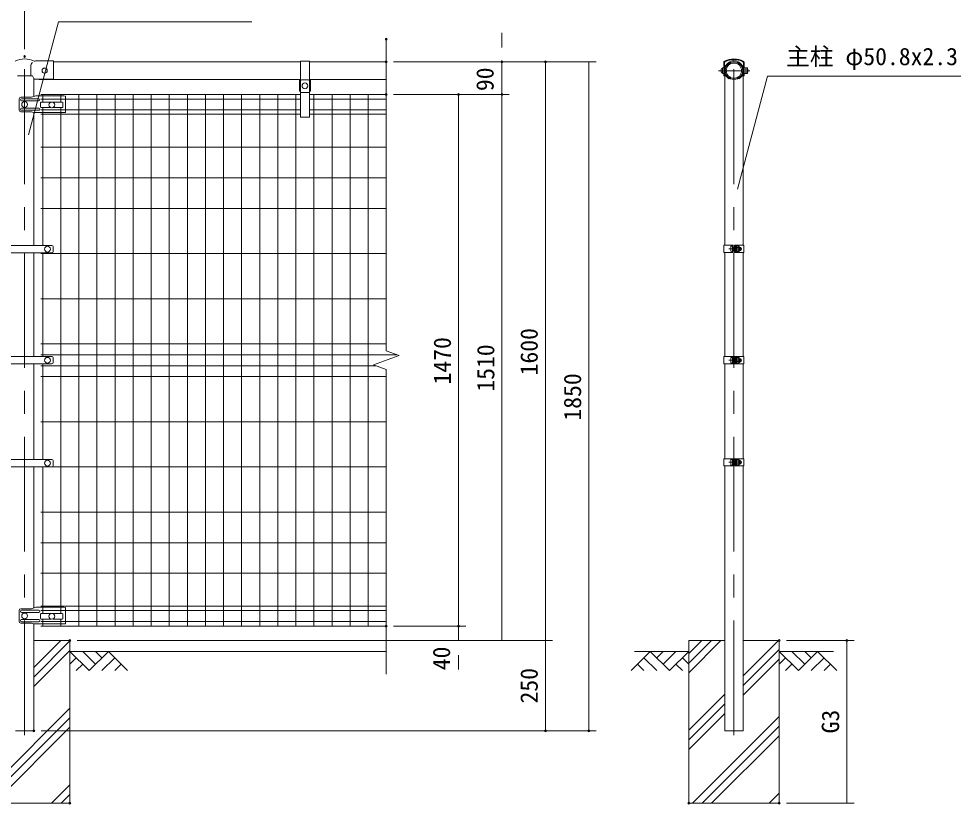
# Model space of a CAD drawing. Units: millimetres at full size. Extents: x -4200 to 4200, y -2970 to 2970.
# Drawn here: x -1901 to 697, y -392 to 1779 of the extents above; entities that cross this region are included whole.
import ezdxf
from ezdxf.enums import TextEntityAlignment as Align

# ---------------------------------------------------------------- set-up
doc = ezdxf.new("R2010")
doc.units = ezdxf.units.MM
doc.header["$LTSCALE"] = 10
doc.header["$PDMODE"] = 32
doc.header["$PDSIZE"] = 5
doc.linetypes.add('USER1', pattern=[50.8, 31.75, -6.35, 6.35, -6.35])
for name, color, linetype, lineweight in [('0-1_D-DCR-HCH', 7, 'Continuous', 13), ('0-2_D-STR4', 7, 'Continuous', 18), ('0-3_D-STR-DIM', 7, 'Continuous', 13), ('0-5_Defpoints', 253, 'Continuous', 18), ('0-6_D-STR1', 1, 'Continuous', 18), ('0-7_D-BMK', 2, 'USER1', 13), ('0-8_D-STR2', 7, 'Continuous', 13), ('0-9_D-STR3', 3, 'Continuous', 13), ('0-A_D-BGD', 7, 'Continuous', 18), ('0-B_D-STR-TXT', 7, 'Continuous', 13)]:
    doc.layers.add(name, color=color, linetype=linetype, lineweight=lineweight)
doc.styles.add('ＭＳ ゴシック', font='')
doc.styles.get('ＭＳ ゴシック').set_extended_font_data('MS Gothic')

msp = doc.modelspace()

# ---------------------------------------------------------------- linework, layer by layer
at = {"layer": '0-1_D-DCR-HCH'}
for p, q in [((-1859.57, -14.33), (-1785.24, 60)), ((-1859.57, -40.85), (-1759.97, 58.75)), ((-48.47, -29.05), (40.58, 60)), ((-48.47, -2.54), (14.06, 60)), ((-48.47, 23.98), (-12.45, 60)), ((101.93, -37.75), (199.68, 60)), ((-1859.57, -67.36), (-1759.97, 32.24)), ((-1706.76, -23.21), (-1759.97, 30)), ((-1689.03, -5.47), (-1724.5, 30)), ((-1653.55, 30), (-1706.76, -23.21)), ((-1671.2, 12.17), (-1689.03, 30)), ((-1653.55, 30), (-1600.34, -23.21)), ((-154.9, 30), (-208.11, -23.21)), ((-154.9, 30), (-101.68, -23.21)), ((-137.16, 12.26), (-119.42, 30)), ((-119.42, -5.47), (-83.95, 30)), ((-101.68, -23.21), (-48.47, 30)), ((101.93, -64.27), (201.53, 35.33)), ((254.74, -23.21), (201.53, 30)), ((272.48, -5.47), (237, 30)), ((307.95, 30), (254.74, -23.21)), ((290.31, 12.17), (272.48, 30)), ((307.95, 30), (361.16, -23.21)), ((-1742.24, 12.26), (-1759.97, -5.39)), ((-1635.81, 12.26), (-1671.45, -23.21)), ((-172.63, 12.26), (-137, -23.21)), ((-66.21, 12.26), (-48.47, -5.39)), ((101.93, -90.79), (201.53, 8.81)), ((219.27, 12.26), (201.53, -5.39)), ((325.69, 12.26), (290.05, -23.21)), ((-1724.5, -5.47), (-1742.32, -23.21)), ((-1618.08, -5.47), (-1635.89, -23.21)), ((-190.37, -5.47), (-172.55, -23.21)), ((-83.95, -5.47), (-66.13, -23.21)), ((237, -5.47), (219.18, -23.21)), ((343.43, -5.47), (325.61, -23.21)), ((-48.47, -188.15), (51.13, -88.55)), ((-2009.97, -376.86), (-1759.97, -126.86)), ((-48.47, -214.67), (51.13, -115.07)), ((-1996.6, -390), (-1759.97, -153.38)), ((-48.47, -241.19), (51.13, -141.59)), ((-38.19, -390), (201.53, -150.28)), ((-1970.08, -390), (-1759.97, -179.9)), ((-11.67, -390), (201.53, -176.8)), ((14.85, -390), (201.53, -203.32)), ((-1810.98, -390), (-1759.97, -338.99)), ((173.94, -390), (201.53, -362.42)), ((-1784.46, -390), (-1759.97, -365.51)), ((200.46, -390), (201.53, -388.93))]:
    msp.add_line(p, q, dxfattribs=at)
at = {"layer": '0-2_D-STR4'}
for p, q in [((-1759.97, 60), (-1859.57, 60)), ((-1759.97, 60), (-1759.97, -390)), ((-48.47, 60), (-48.47, -390)), ((51.13, 60), (-48.47, 60)), ((201.53, 60), (101.93, 60)), ((201.53, 60), (201.53, -390)), ((-1759.97, -390), (-2009.97, -390)), ((201.53, -390), (-48.47, -390))]:
    msp.add_line(p, q, dxfattribs=at)
at = {"layer": '0-3_D-STR-DIM'}
for p, q in [((-1884.97, 1695), (-1884.97, 1995)), ((-1884.97, 1695), (-1884.97, 1995)), ((-884.97, 860.65), (-884.97, 1723)), ((-564.97, 1700), (-564.97, 1740)), ((-864.97, 1660), (-424.97, 1660)), ((-864.97, 1660), (-304.97, 1660)), ((-864.97, 1660), (-544.97, 1660)), ((-564.97, 1570), (-564.97, 1660)), ((-444.97, 60), (-444.97, 1660)), ((-324.97, 1660), (-324.97, -190)), ((-864.97, 1570), (-664.97, 1570)), ((-864.97, 1570), (-544.97, 1570)), ((-864.97, 1570), (-544.97, 1570)), ((-684.97, 100), (-684.97, 1570)), ((-564.97, 60), (-564.97, 1570)), ((-564.97, 1530), (-564.97, 1490)), ((-849.74, 847.83), (-884.97, 860.65)), ((-920.21, 822.17), (-849.74, 847.83)), ((-884.97, 809.35), (-920.21, 822.17)), ((-884.97, -33), (-884.97, 809.35)), ((-684.97, 140), (-684.97, 180)), ((-864.97, 100), (-664.97, 100)), ((-864.97, 100), (-664.97, 100)), ((-684.97, 60), (-684.97, 100)), ((-1739.97, 60), (-664.97, 60)), ((-1739.97, 60), (-544.97, 60)), ((-1739.97, 60), (-424.97, 60)), ((-1739.97, 60), (-424.97, 60)), ((-444.97, 60), (-444.97, -190)), ((221.53, 60), (408.51, 60)), ((388.51, -390), (388.51, 60)), ((-684.97, 20), (-684.97, -20)), ((-1839.57, -190), (-424.97, -190)), ((-1839.57, -190), (-304.97, -190)), ((221.53, -390), (408.51, -390))]:
    msp.add_line(p, q, dxfattribs=at)
at = {"layer": '0-5_Defpoints'}
for p in [(-884.97, 1723), (-1884.97, 1675), (-884.97, 1660), (-564.97, 1660), (-444.97, 1660), (-884.97, 1570), (-884.97, 1570), (-684.97, 1570), (-564.97, 1570), (-884.97, 100), (-684.97, 100), (-1759.97, 60), (201.53, 60), (388.51, 60), (-1859.57, -190), (-444.97, -190), (-324.97, -190), (-1759.97, -390), (-48.47, -390), (201.53, -390), (201.53, -390)]:
    msp.add_point(p, dxfattribs=at)
at = {"layer": '0-6_D-STR1'}
for p, q in [((-1122.47, 1660), (-1804.97, 1660)), ((-884.97, 1660), (-1097.47, 1660)), ((-1859.57, 1564.09), (-1859.57, 1614.6)), ((-1844.97, 1611.4), (-1844.97, 1612.4)), ((-1122.47, 1611.4), (-1844.97, 1611.4)), ((-884.97, 1611.4), (-1097.47, 1611.4)), ((51.13, 1621.4), (51.13, 1152.75)), ((101.93, 1152.75), (101.93, 1621.4)), ((-1859.57, 1152.25), (-1859.57, 1520.18)), ((-1859.57, 845), (-1859.57, 1132.25)), ((51.13, 1132.75), (51.13, 845)), ((101.93, 845), (101.93, 1132.75)), ((-1859.57, 560.48), (-1859.57, 825)), ((51.13, 825), (51.13, 562.75)), ((101.93, 562.75), (101.93, 825)), ((-1859.57, 150.09), (-1859.57, 540.48)), ((51.13, 542.75), (51.13, -190)), ((101.93, -190), (101.93, 542.75)), ((51.13, -190), (101.93, -190))]:
    msp.add_line(p, q, dxfattribs=at)
msp.add_lwpolyline([(-1910.37, -190), (-1859.57, -190), (-1859.57, 106.18)], dxfattribs=at)
for radius in [24.3, 21.1]:
    msp.add_circle((76.53, 1635.7), radius, dxfattribs=at)
at = {"layer": '0-7_D-BMK'}
for p, q in [((-1884.97, -202), (-1884.97, 1675)), ((76.53, -202), (76.53, 1675)), ((33.61, 1635.51), (120.5, 1635.51)), ((62.11, 1142.75), (97.85, 1142.75)), ((62.11, 835), (97.85, 835)), ((62.11, 552.75), (97.85, 552.75))]:
    msp.add_line(p, q, dxfattribs=at)
at = {"layer": '0-8_D-STR2'}
for p, q in [((-1839.97, 1570), (-1122.47, 1570)), ((-1834.97, 1548.48), (-1834.97, 1570)), ((-1784.97, 1548.48), (-1784.97, 1570)), ((-1734.97, 100), (-1734.97, 1570)), ((-1684.97, 100), (-1684.97, 1570)), ((-1634.97, 100), (-1634.97, 1570)), ((-1584.97, 100), (-1584.97, 1570)), ((-1534.97, 100), (-1534.97, 1570)), ((-1484.97, 100), (-1484.97, 1570)), ((-1434.97, 100), (-1434.97, 1570)), ((-1384.97, 100), (-1384.97, 1570)), ((-1334.97, 100), (-1334.97, 1570)), ((-1284.97, 100), (-1284.97, 1570)), ((-1234.97, 100), (-1234.97, 1570)), ((-1184.97, 100), (-1184.97, 1570)), ((-1134.97, 100), (-1134.97, 1570)), ((-1097.47, 1570), (-884.97, 1570)), ((-1084.97, 100), (-1084.97, 1570)), ((-1034.97, 100), (-1034.97, 1570)), ((-984.97, 100), (-984.97, 1570)), ((-934.97, 100), (-934.97, 1570)), ((-1839.97, 1556.9), (-1122.47, 1556.9)), ((-1834.97, 1152.25), (-1834.97, 1533.48)), ((-1784.97, 134.48), (-1784.97, 1533.48)), ((-1097.47, 1556.9), (-884.97, 1556.9)), ((-1839.97, 1527.1), (-1122.47, 1527.1)), ((-1839.97, 1515.24), (-1122.47, 1515.24)), ((-1097.47, 1527.1), (-884.97, 1527.1)), ((-1097.47, 1515.24), (-884.97, 1515.24)), ((-1839.97, 1424), (-884.97, 1424)), ((-1839.97, 1339.5), (-884.97, 1339.5)), ((-1839.97, 1255), (-884.97, 1255)), ((-1839.97, 1130), (-884.97, 1130)), ((-1834.97, 845), (-1834.97, 1132.25)), ((-1839.97, 1005), (-884.97, 1005)), ((-1839.97, 880), (-884.97, 880)), ((-1839.97, 850), (-855.71, 850)), ((-1839.97, 820), (-914.24, 820)), ((-1834.97, 560.48), (-1834.97, 825)), ((-1839.97, 790), (-884.97, 790)), ((-1839.97, 665), (-884.97, 665)), ((-1839.97, 540), (-884.97, 540)), ((-1834.97, 134.48), (-1834.97, 540.48)), ((-1839.97, 415), (-884.97, 415)), ((-1839.97, 330.5), (-884.97, 330.5)), ((-1839.97, 246), (-884.97, 246)), ((-1839.97, 154.76), (-884.97, 154.76)), ((-1839.97, 142.9), (-884.97, 142.9)), ((-1839.97, 113.1), (-884.97, 113.1)), ((-1834.97, 100), (-1834.97, 119.48)), ((-1784.97, 100), (-1784.97, 119.48)), ((-1839.97, 100), (-884.97, 100))]:
    msp.add_line(p, q, dxfattribs=at)
at = {"layer": '0-9_D-STR3'}
for p, q in [((-1804.97, 1663), (-1852.97, 1663)), ((-1804.97, 1612.4), (-1804.97, 1663)), ((-1867.97, 1621.4), (-1867.97, 1647.4)), ((-1097.47, 1662.3), (-1122.47, 1662.3)), ((-1122.47, 1662.3), (-1122.47, 1609.3)), ((-1097.47, 1662.3), (-1097.47, 1609.3)), ((40.93, 1632.01), (40.93, 1639.39)), ((44.63, 1643.8), (49.93, 1643.8)), ((44.63, 1627.6), (44.63, 1643.8)), ((44.63, 1639.75), (49.93, 1639.75)), ((48.23, 1643.8), (48.23, 1658.37)), ((49.93, 1643.8), (49.93, 1627.6)), ((50.53, 1642.05), (50.53, 1658.37)), ((102.53, 1642.05), (102.53, 1658.37)), ((113.13, 1643.8), (103.13, 1643.8)), ((103.13, 1643.8), (103.13, 1627.6)), ((113.13, 1639.75), (103.13, 1639.75)), ((104.83, 1643.8), (104.83, 1658.37)), ((114.13, 1629.47), (114.13, 1641.81)), ((114.13, 1639.02), (114.93, 1639.02)), ((-1905.12, 1621.4), (-1864.83, 1621.4)), ((-1862.15, 1619.74), (-1859.5, 1614.45)), ((-1859.5, 1614.45), (-1858.47, 1612.4)), ((-1804.97, 1612.4), (-1858.47, 1612.4)), ((44.63, 1631.65), (49.93, 1631.65)), ((44.63, 1627.6), (49.93, 1627.6)), ((48.23, 1621.4), (48.23, 1627.6)), ((48.23, 1621.4), (54.1, 1621.4)), ((50.53, 1621.4), (50.53, 1630.08)), ((63.86, 1614.96), (62.67, 1613)), ((89.19, 1614.96), (90.39, 1613)), ((104.83, 1621.4), (98.96, 1621.4)), ((102.53, 1621.4), (102.53, 1630.08)), ((113.13, 1631.65), (103.13, 1631.65)), ((113.13, 1627.6), (103.13, 1627.6)), ((104.83, 1621.4), (104.83, 1627.6)), ((114.13, 1631.93), (114.93, 1632.38)), ((-1125.27, 1609.3), (-1122.47, 1609.3)), ((-1122.97, 1609.3), (-1122.97, 1579.3)), ((-1122.97, 1609.3), (-1122.97, 1579.3)), ((-1122.47, 1606.88), (-1122.47, 1607.04)), ((-1122.47, 1507.15), (-1122.47, 1606.88)), ((-1119.47, 1610.15), (-1100.87, 1610.15)), ((-1094.67, 1609.3), (-1097.47, 1609.3)), ((-1097.47, 1606.88), (-1097.47, 1607.04)), ((-1097.47, 1507.15), (-1097.47, 1606.88)), ((-1096.97, 1609.3), (-1096.97, 1579.3)), ((-1096.97, 1609.3), (-1096.97, 1579.3)), ((-1094.67, 1609.3), (-1094.67, 1579.3)), ((-1865.62, 1562), (-1895.46, 1562)), ((-1854.06, 1566), (-1865.62, 1562)), ((-1776.97, 1566), (-1854.06, 1566)), ((-1776.97, 1566), (-1771.97, 1565)), ((-1771.97, 1565), (-1771.97, 1521.18)), ((-1122.47, 1575.15), (-1097.47, 1575.15)), ((-1097.47, 1579.3), (-1094.67, 1579.3)), ((-1900.46, 1557), (-1900.46, 1527)), ((-1845.97, 1558), (-1893.39, 1558)), ((-1845.97, 1552), (-1893.39, 1552)), ((-1840.97, 1546.48), (-1840.97, 1535.48)), ((-1838.97, 1548.48), (-1812.76, 1548.48)), ((-1838.97, 1533.48), (-1812.76, 1533.48)), ((-1807.19, 1548.48), (-1780.97, 1548.48)), ((-1807.19, 1533.48), (-1780.97, 1533.48)), ((-1778.97, 1546.48), (-1778.97, 1535.48)), ((-1865.62, 1522), (-1895.46, 1522)), ((-1845.97, 1532), (-1893.39, 1532)), ((-1845.97, 1526), (-1893.39, 1526)), ((-1860.37, 1520.18), (-1865.62, 1522)), ((-1860.37, 1520.18), (-1772.97, 1520.18)), ((-1097.47, 1507.15), (-1122.47, 1507.15)), ((-1960.47, 1152.25), (-1809.47, 1152.25)), ((-1806.47, 1149.25), (-1806.47, 1135.25)), ((48.83, 1152.75), (74.73, 1152.75)), ((48.83, 1152.75), (48.83, 1132.75)), ((67.63, 1149.25), (67.63, 1136.25)), ((72.43, 1132.75), (72.43, 1152.75)), ((72.43, 1150.75), (72.43, 1134.75)), ((74.73, 1132.75), (74.73, 1152.75)), ((74.73, 1146.75), (78.33, 1146.75)), ((74.73, 1146.07), (78.33, 1146.07)), ((78.33, 1132.75), (78.33, 1152.75)), ((78.33, 1152.75), (104.23, 1152.75)), ((80.63, 1132.75), (80.63, 1152.75)), ((80.63, 1147.25), (81.02, 1150.41)), ((80.63, 1147.25), (80.63, 1138.25)), ((82.78, 1150.5), (81.12, 1150.5)), ((82.83, 1142.75), (82.83, 1150.48)), ((89.62, 1146.5), (82.83, 1146.5)), ((82.93, 1150.26), (82.88, 1150.43)), ((89.62, 1150.26), (82.93, 1150.26)), ((92.13, 1147.75), (92.13, 1137.75)), ((92.13, 1146.75), (95.43, 1146.75)), ((92.13, 1146.07), (95.75, 1146.07)), ((95.43, 1146.75), (95.43, 1138.75)), ((104.23, 1152.75), (104.23, 1132.75)), ((-1960.47, 1132.25), (-1809.47, 1132.25)), ((48.83, 1132.75), (74.73, 1132.75)), ((74.73, 1139.43), (78.33, 1139.43)), ((74.73, 1138.75), (78.33, 1138.75)), ((78.33, 1132.75), (104.23, 1132.75)), ((80.63, 1138.25), (81.02, 1135.09)), ((82.76, 1135), (81.12, 1135)), ((82.83, 1142.75), (82.83, 1135.02)), ((89.62, 1139), (82.83, 1139)), ((89.62, 1135.24), (82.93, 1135.24)), ((92.13, 1139.43), (95.75, 1139.43)), ((92.13, 1138.75), (95.43, 1138.75)), ((-1960.47, 845), (-1809.47, 845)), ((-1806.47, 842), (-1806.47, 828)), ((48.83, 845), (74.73, 845)), ((48.83, 845), (48.83, 825)), ((67.63, 841.5), (67.63, 828.5)), ((72.43, 825), (72.43, 845)), ((72.43, 843), (72.43, 827)), ((74.73, 825), (74.73, 845)), ((74.73, 839), (78.33, 839)), ((74.73, 838.32), (78.33, 838.32)), ((74.73, 831.68), (78.33, 831.68)), ((78.33, 825), (78.33, 845)), ((78.33, 845), (104.23, 845)), ((80.63, 825), (80.63, 845)), ((80.63, 839.5), (81.02, 842.66)), ((80.63, 839.5), (80.63, 830.5)), ((82.78, 842.75), (81.12, 842.75)), ((82.83, 835), (82.83, 842.73)), ((89.62, 838.75), (82.83, 838.75)), ((82.83, 835), (82.83, 827.27)), ((82.93, 842.51), (82.88, 842.68)), ((89.62, 842.51), (82.93, 842.51)), ((92.13, 840), (92.13, 830)), ((92.13, 839), (95.43, 839)), ((92.13, 838.32), (95.75, 838.32)), ((92.13, 831.68), (95.75, 831.68)), ((95.43, 839), (95.43, 831)), ((104.23, 845), (104.23, 825)), ((-1960.47, 825), (-1809.47, 825)), ((48.83, 825), (74.73, 825)), ((74.73, 831), (78.33, 831)), ((78.33, 825), (104.23, 825)), ((80.63, 830.5), (81.02, 827.34)), ((82.76, 827.25), (81.12, 827.25)), ((89.62, 831.25), (82.83, 831.25)), ((89.62, 827.49), (82.93, 827.49)), ((92.13, 831), (95.43, 831)), ((-1960.47, 560.48), (-1809.47, 560.48)), ((-1806.47, 557.48), (-1806.47, 543.48)), ((48.83, 562.75), (74.73, 562.75)), ((48.83, 562.75), (48.83, 542.75)), ((67.63, 559.25), (67.63, 546.25)), ((72.43, 542.75), (72.43, 562.75)), ((72.43, 560.75), (72.43, 544.75)), ((74.73, 542.75), (74.73, 562.75)), ((74.73, 556.75), (78.33, 556.75)), ((74.73, 556.07), (78.33, 556.07)), ((74.73, 549.43), (78.33, 549.43)), ((74.73, 548.75), (78.33, 548.75)), ((78.33, 542.75), (78.33, 562.75)), ((78.33, 562.75), (104.23, 562.75)), ((80.63, 542.75), (80.63, 562.75)), ((80.63, 557.25), (81.02, 560.41)), ((80.63, 557.25), (80.63, 548.25)), ((80.63, 548.25), (81.02, 545.09)), ((82.78, 560.5), (81.12, 560.5)), ((82.83, 552.75), (82.83, 560.48)), ((89.62, 556.5), (82.83, 556.5)), ((82.83, 552.75), (82.83, 545.02)), ((89.62, 549), (82.83, 549)), ((82.93, 560.26), (82.88, 560.43)), ((89.62, 560.26), (82.93, 560.26)), ((92.13, 557.75), (92.13, 547.75)), ((92.13, 556.75), (95.43, 556.75)), ((92.13, 556.07), (95.75, 556.07)), ((92.13, 549.43), (95.75, 549.43)), ((92.13, 548.75), (95.43, 548.75)), ((95.43, 556.75), (95.43, 548.75)), ((104.23, 562.75), (104.23, 542.75)), ((-1960.47, 540.48), (-1809.47, 540.48)), ((48.83, 542.75), (74.73, 542.75)), ((78.33, 542.75), (104.23, 542.75)), ((82.76, 545), (81.12, 545)), ((89.62, 545.24), (82.93, 545.24)), ((-1900.46, 143), (-1900.46, 113)), ((-1865.62, 148), (-1895.46, 148)), ((-1845.97, 144), (-1893.39, 144)), ((-1845.97, 138), (-1893.39, 138)), ((-1854.06, 152), (-1865.62, 148)), ((-1776.97, 152), (-1854.06, 152)), ((-1840.97, 132.48), (-1840.97, 121.48)), ((-1838.97, 134.48), (-1812.76, 134.48)), ((-1807.19, 134.48), (-1780.97, 134.48)), ((-1778.97, 132.48), (-1778.97, 121.48)), ((-1776.97, 152), (-1771.97, 151)), ((-1771.97, 151), (-1771.97, 107.18)), ((-1865.62, 108), (-1895.46, 108)), ((-1845.97, 118), (-1893.39, 118)), ((-1845.97, 112), (-1893.39, 112)), ((-1860.37, 106.18), (-1865.62, 108)), ((-1860.37, 106.18), (-1772.97, 106.18)), ((-1838.97, 119.48), (-1812.76, 119.48)), ((-1807.19, 119.48), (-1780.97, 119.48))]:
    msp.add_line(p, q, dxfattribs=at)
msp.add_lwpolyline([(-1829.97, 1627.6), (-1836.99, 1631.65), (-1836.99, 1639.75), (-1829.97, 1643.8), (-1822.96, 1639.75), (-1822.96, 1631.65)], close=True, dxfattribs=at)
for points in [[(114.13, 1632.38), (114.93, 1632.38), (114.93, 1639.02), (114.13, 1639.47)], [(-1125.27, 1609.3), (-1125.27, 1579.3), (-1122.47, 1579.3)]]:
    msp.add_lwpolyline(points, dxfattribs=at)
for centre, radius in [((-1829.97, 1635.7), 7.03), ((-1109.97, 1593.64), 8), ((-1884.97, 1542), 8), ((-1809.97, 1540.98), 8), ((-1821.97, 1142.25), 8), ((-1821.97, 835), 8), ((-1821.97, 550.48), 8), ((-1884.97, 128), 8), ((-1809.97, 126.98), 8)]:
    msp.add_circle(centre, radius, dxfattribs=at)
for centre, radius, start, end in [((-1884.97, 1607), 61, 64.72667, 115.27332), ((-1852.97, 1659), 4, 90, 122.08229), ((76.53, 1636.39), 26.61, 358.51188, 181.48812), ((76.53, 1607), 61, 64.95813, 115.04187), ((76.53, 1607), 58.7, 64.95813, 115.04187), ((-1852.67, 1647.4), 15.3, 134.74248, 180), ((-1857.22, 1665.78), 4, 244.72667, 302.08229), ((47.65, 1635.67), 7.68, 113.15662, 151.05168), ((52.53, 1658.37), 4.3, 115.04187, 180), ((52.53, 1658.37), 2, 115.04187, 180), ((100.53, 1658.37), 2, 0, 64.95813), ((100.53, 1658.37), 4.3, 0, 64.95813), ((111.58, 1641.77), 2.55, 307.42505, 52.57495), ((105.43, 1635.7), 8.7, 332.26063, 27.73937), ((-1864.83, 1618.4), 3, 26.56505, 90), ((47.65, 1635.73), 7.68, 208.94832, 246.84338), ((76.53, 1635.7), 26.6, 180, 238.5922), ((76.53, 1635.7), 26.6, 301.4078, 0), ((111.59, 1629.62), 2.54, 307.21089, 52.78911), ((-1119.28, 1606.96), 3.2, 93.56714, 178.63954), ((-1100.67, 1606.96), 3.2, 1.36046, 93.56714), ((-1895.46, 1557), 5, 90, 180), ((-1893.39, 1555), 3, 90, 270), ((-1845.97, 1555), 3, 270, 90), ((-1838.97, 1546.48), 2, 90, 180), ((-1838.97, 1535.48), 2, 180, 270), ((-1780.97, 1546.48), 2, 0, 90), ((-1780.97, 1535.48), 2, 270, 0), ((-1895.46, 1527), 5, 180, 270), ((-1893.39, 1529), 3, 90, 270), ((-1845.97, 1529), 3, 270, 90), ((-1772.97, 1521.18), 1, 270, 0), ((-1809.47, 1149.25), 3, 0, 90), ((81.12, 1150.4), 0.1, 90, 173), ((82.78, 1150.4), 0.1, 15, 90), ((77.95, 1148.38), 5.32, 339.37322, 22.7756), ((62.07, 1142.75), 21.19, 0, 10.20031), ((83.86, 1142.75), 6.87, 0, 33.09348), ((88.61, 1148.38), 2.13, 298.45309, 61.54691), ((85.35, 1143.49), 8, 32.13463, 57.68315), ((87.93, 1142.75), 8.5, 331.92751, 28.07249), ((-1809.47, 1135.25), 3, 270, 0), ((81.12, 1135.1), 0.1, 187, 270), ((82.76, 1135.1), 0.1, 270, 337.2244), ((77.95, 1137.12), 5.32, 337.2244, 20.62678), ((62.07, 1142.75), 21.19, 349.79969, 0), ((83.86, 1142.75), 6.87, 326.90652, 0), ((88.61, 1137.12), 2.13, 298.45309, 61.54691), ((85.35, 1142.01), 8, 302.31685, 327.86537), ((-1809.47, 842), 3, 0, 90), ((81.12, 842.65), 0.1, 90, 173), ((82.78, 842.65), 0.1, 15, 90), ((77.95, 840.63), 5.32, 339.37322, 22.7756), ((62.07, 835), 21.19, 0, 10.20031), ((62.07, 835), 21.19, 349.79969, 0), ((83.86, 835), 6.87, 0, 33.09348), ((83.86, 835), 6.87, 326.90652, 0), ((88.61, 840.63), 2.13, 298.45309, 61.54691), ((85.35, 835.74), 8, 32.13463, 57.68315), ((87.93, 835), 8.5, 331.92751, 28.07249), ((-1809.47, 828), 3, 270, 0), ((81.12, 827.35), 0.1, 187, 270), ((82.76, 827.35), 0.1, 270, 337.2244), ((77.95, 829.37), 5.32, 337.2244, 20.62678), ((88.61, 829.37), 2.13, 298.45309, 61.54691), ((85.35, 834.26), 8, 302.31685, 327.86537), ((-1809.47, 557.48), 3, 0, 90), ((81.12, 560.4), 0.1, 90, 173), ((82.78, 560.4), 0.1, 15, 90), ((77.95, 558.38), 5.32, 339.37322, 22.7756), ((77.95, 547.12), 5.32, 337.2244, 20.62678), ((62.07, 552.75), 21.19, 0, 10.20031), ((62.07, 552.75), 21.19, 349.79969, 0), ((83.86, 552.75), 6.87, 0, 33.09348), ((83.86, 552.75), 6.87, 326.90652, 0), ((88.61, 558.38), 2.13, 298.45309, 61.54691), ((85.35, 553.49), 8, 32.13463, 57.68315), ((88.61, 547.12), 2.13, 298.45309, 61.54691), ((85.35, 552.01), 8, 302.31685, 327.86537), ((87.93, 552.75), 8.5, 331.92751, 28.07249), ((-1809.47, 543.48), 3, 270, 0), ((81.12, 545.1), 0.1, 187, 270), ((82.76, 545.1), 0.1, 270, 337.2244), ((-1895.46, 143), 5, 90, 180), ((-1893.39, 141), 3, 90, 270), ((-1845.97, 141), 3, 270, 90), ((-1838.97, 132.48), 2, 90, 180), ((-1780.97, 132.48), 2, 0, 90), ((-1895.46, 113), 5, 180, 270), ((-1893.39, 115), 3, 90, 270), ((-1845.97, 115), 3, 270, 90), ((-1838.97, 121.48), 2, 180, 270), ((-1780.97, 121.48), 2, 270, 0), ((-1772.97, 107.18), 1, 270, 0)]:
    msp.add_arc(centre, radius, start, end, dxfattribs=at)
for centre, start_param, end_param in [((72.43, 1149.25), 1.5707963, 3.1415927), ((72.43, 1136.25), 3.1415927, 4.712389), ((72.43, 841.5), 1.5707963, 3.1415927), ((72.43, 828.5), 3.1415927, 4.712389), ((72.43, 559.25), 1.5707963, 3.1415927), ((72.43, 546.25), 3.1415927, 4.712389)]:
    msp.add_ellipse(centre, major_axis=(4.8, 0), ratio=0.3125, start_param=start_param, end_param=end_param, dxfattribs=at)
at = {"layer": '0-A_D-BGD'}
for p, q in [((-1759.97, 30), (-884.97, 30)), ((-198.47, 30), (-48.47, 30)), ((351.53, 30), (201.53, 30))]:
    msp.add_line(p, q, dxfattribs=at)
at = {"layer": '0-B_D-STR-TXT'}
for points in [[(-1256.8, 1770.4), (-1791.48, 1770.4), (-1874.62, 1458.37)], [(704.38, 1620.4), (169.7, 1620.4), (86.56, 1308.37)]]:
    msp.add_lwpolyline(points, dxfattribs=at)

# ---------------------------------------------------------------- texts
at = {"layer": '0-3_D-STR-DIM', "style": 'ＭＳ ゴシック'}
for s, p in [('90', (-573.64, 1579.14)), ('1600', (-451.72, 793.08)), ('1470', (-691.72, 768.08)), ('1510', (-571.72, 748.08)), ('1850', (-331.72, 668.08)), ('40', (-693.88, -22.09)), ('250', (-451.72, -114.01)), ('G3', (381.76, -196.86))]:
    msp.add_text(s, height=48.09, rotation=90, dxfattribs=at).set_placement(p, align=Align.BOTTOM_LEFT)
at = {"layer": '0-B_D-STR-TXT', "style": 'ＭＳ ゴシック'}
msp.add_text('主柱 φ50.8x2.3', height=48.09, dxfattribs=at).set_placement((220.63, 1636.41), align=Align.BOTTOM_LEFT)

doc.saveas('drawing.dxf')
